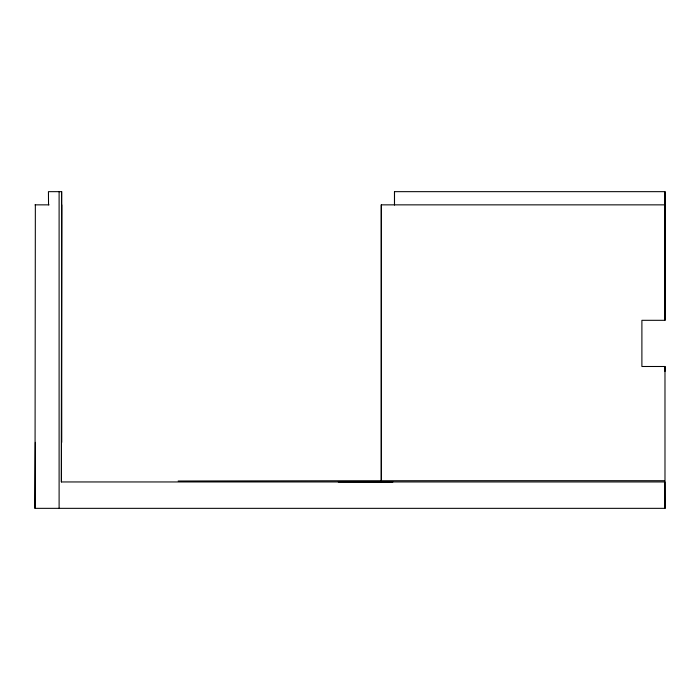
<?xml version="1.0" encoding="UTF-8"?>
<svg xmlns="http://www.w3.org/2000/svg" width="700" height="700" viewBox="0 0 700 700"><rect width="100%" height="100%" fill="white"/><g stroke="black" fill="none" stroke-linecap="round" stroke-linejoin="round"><path stroke-width="1.05" d="M61.39 481.95L61.635 191.66L61.39 481.95L664.886 481.95L664.991 508.34L664.983 366.494L641.891 366.494L641.9 320.311L664.991 320.311L665 191.66L394.494 191.66L394.494 204.855L394.494 191.66M48.536 204.855L48.44 191.66L61.635 191.66M664.991 508.34L35 508.34L35.35 204.855M381.29 204.855L381.29 481.95L381.29 204.855L664.991 204.855M35 508.34L35.35 442.365M35 204.855L49.07 204.855M338.31 481.95L392.849 481.994M664.991 366.494L664.991 371.446M664.991 191.66L664.983 320.311M61.74 204.855L61.74 442.365M59.106 191.66L59.106 508.34M178.168 481.023A738.946 2.502 0 0 1 664.309 480.716"/></g></svg>
